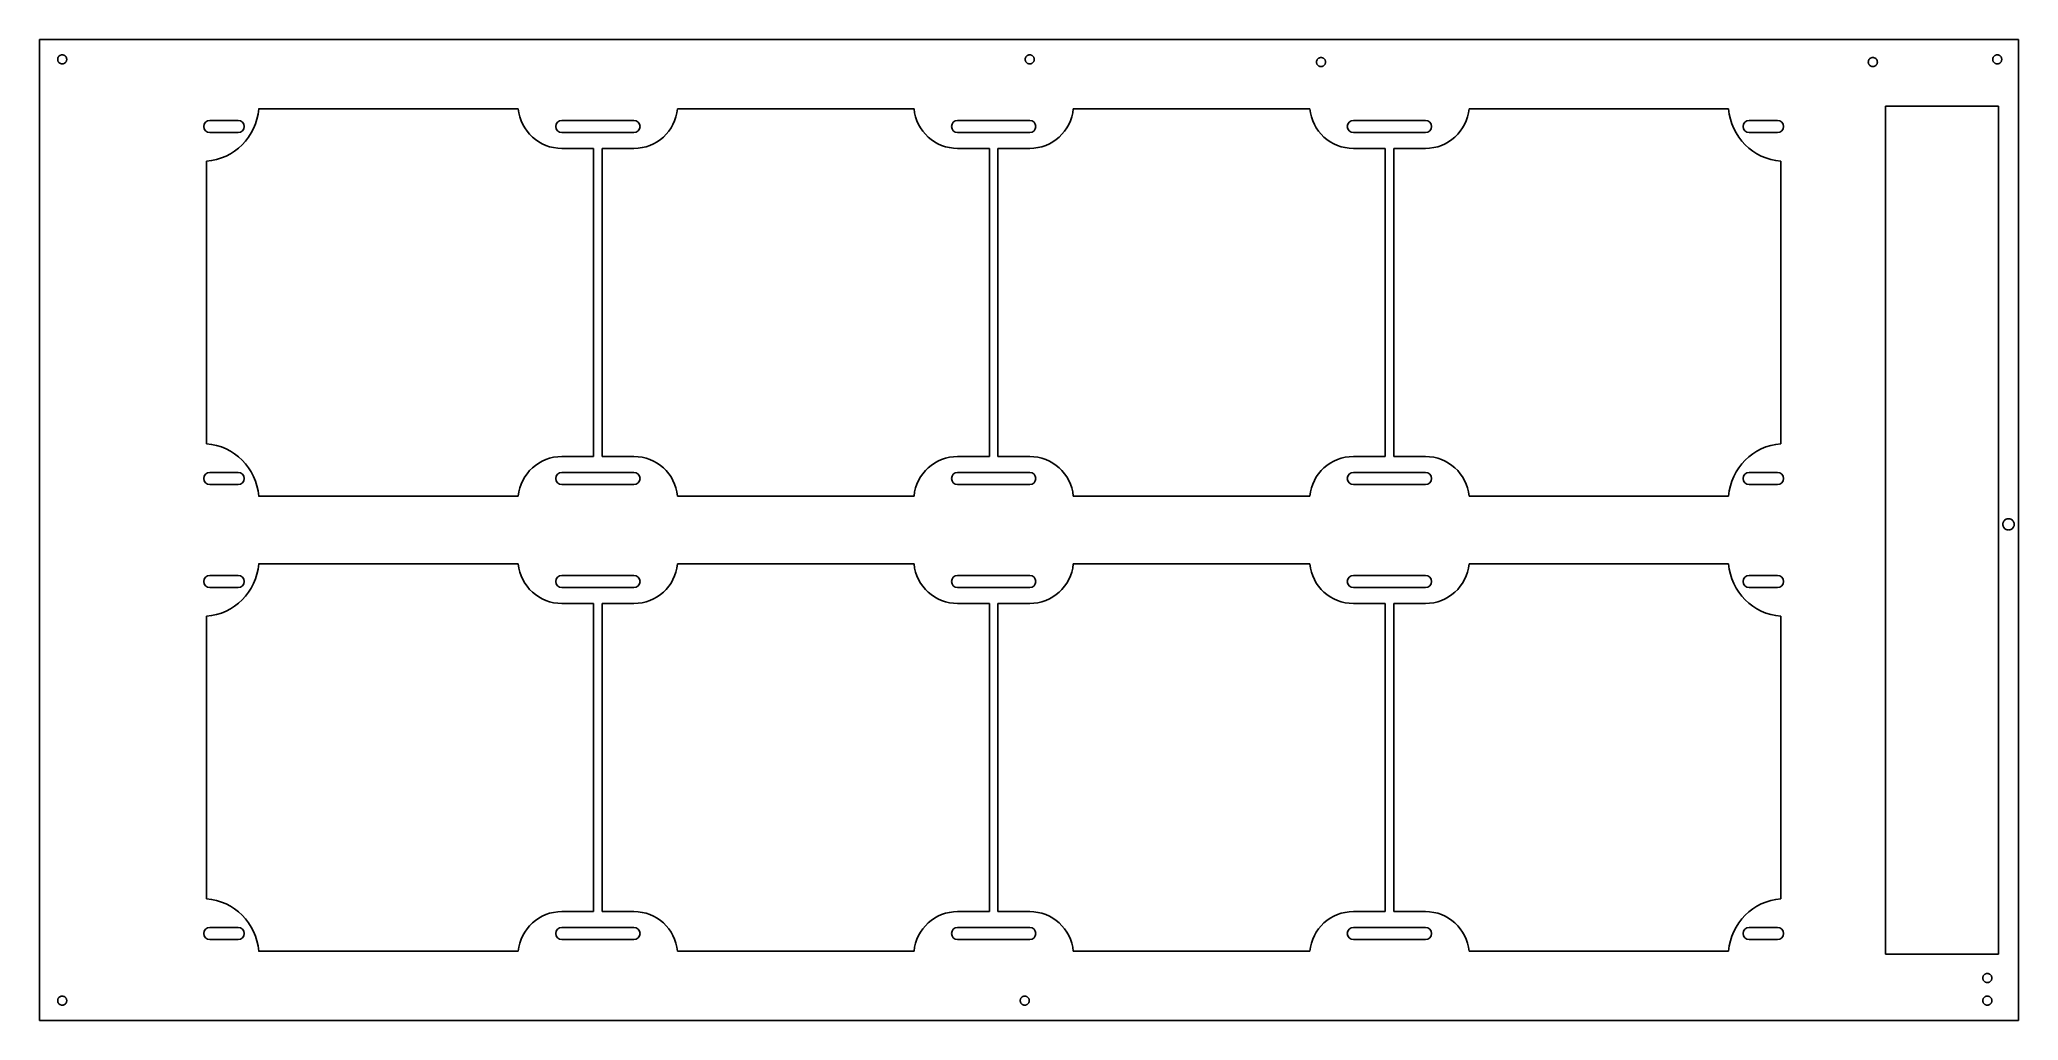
# Model space of a CAD drawing. Header units: millimetres. Extents: x 0 to 700, y 0 to 347.
import ezdxf

# ---------------------------------------------------------------- set-up
doc = ezdxf.new("R2010")
doc.units = ezdxf.units.MM

msp = doc.modelspace()

# ---------------------------------------------------------------- linework, layer by layer
at = {"color": 7, "linetype": 'Continuous', "lineweight": 25}
for p, q in [((700, 347), (0, 347)), ((0, 347), (0, 0)), ((700, 0), (700, 347)), ((169.32, 322.5), (77.5, 322.5)), ((309.32, 322.5), (225.68, 322.5)), ((449.32, 322.5), (365.68, 322.5)), ((597.5, 322.5), (505.68, 322.5)), ((693, 323.5), (653, 323.5)), ((653, 323.5), (653, 23.5)), ((693, 23.5), (693, 323.5)), ((70.25, 318.4), (60.25, 318.4)), ((210.25, 318.4), (184.75, 318.4)), ((350.25, 318.4), (324.75, 318.4)), ((490.25, 318.4), (464.75, 318.4)), ((614.75, 318.4), (604.75, 318.4)), ((60.25, 314.1), (70.25, 314.1)), ((184.75, 314.1), (210.25, 314.1)), ((196, 308.5), (184.75, 308.5)), ((196, 199.5), (196, 308.5)), ((210.25, 308.5), (199, 308.5)), ((199, 308.5), (199, 199.5)), ((324.75, 314.1), (350.25, 314.1)), ((336, 308.5), (324.75, 308.5)), ((336, 199.5), (336, 308.5)), ((350.25, 308.5), (339, 308.5)), ((339, 308.5), (339, 199.5)), ((464.75, 314.1), (490.25, 314.1)), ((476, 308.5), (464.75, 308.5)), ((476, 199.5), (476, 308.5)), ((479, 308.5), (479, 199.5)), ((490.25, 308.5), (479, 308.5)), ((604.75, 314.1), (614.75, 314.1)), ((59, 304), (59, 204)), ((616, 204), (616, 304)), ((184.75, 199.5), (196, 199.5)), ((199, 199.5), (210.25, 199.5)), ((324.75, 199.5), (336, 199.5)), ((339, 199.5), (350.25, 199.5)), ((464.75, 199.5), (476, 199.5)), ((479, 199.5), (490.25, 199.5)), ((70.25, 193.9), (60.25, 193.9)), ((60.25, 189.6), (70.25, 189.6)), ((210.25, 193.9), (184.75, 193.9)), ((184.75, 189.6), (210.25, 189.6)), ((350.25, 193.9), (324.75, 193.9)), ((324.75, 189.6), (350.25, 189.6)), ((490.25, 193.9), (464.75, 193.9)), ((464.75, 189.6), (490.25, 189.6)), ((614.75, 193.9), (604.75, 193.9)), ((604.75, 189.6), (614.75, 189.6)), ((77.5, 185.5), (169.32, 185.5)), ((225.68, 185.5), (309.32, 185.5)), ((365.68, 185.5), (449.32, 185.5)), ((505.68, 185.5), (597.5, 185.5)), ((169.32, 161.5), (77.5, 161.5)), ((309.32, 161.5), (225.68, 161.5)), ((449.32, 161.5), (365.68, 161.5)), ((597.5, 161.5), (505.68, 161.5)), ((70.25, 157.4), (60.25, 157.4)), ((210.25, 157.4), (184.75, 157.4)), ((350.25, 157.4), (324.75, 157.4)), ((490.25, 157.4), (464.75, 157.4)), ((614.75, 157.4), (604.75, 157.4)), ((60.25, 153.1), (70.25, 153.1)), ((184.75, 153.1), (210.25, 153.1)), ((196, 147.5), (184.75, 147.5)), ((196, 38.5), (196, 147.5)), ((210.25, 147.5), (199, 147.5)), ((199, 147.5), (199, 38.5)), ((324.75, 153.1), (350.25, 153.1)), ((336, 147.5), (324.75, 147.5)), ((336, 38.5), (336, 147.5)), ((350.25, 147.5), (339, 147.5)), ((339, 147.5), (339, 38.5)), ((464.75, 153.1), (490.25, 153.1)), ((476, 147.5), (464.75, 147.5)), ((476, 38.5), (476, 147.5)), ((479, 147.5), (479, 38.5)), ((490.25, 147.5), (479, 147.5)), ((604.75, 153.1), (614.75, 153.1)), ((59, 143), (59, 43)), ((616, 43), (616, 143)), ((184.75, 38.5), (196, 38.5)), ((199, 38.5), (210.25, 38.5)), ((324.75, 38.5), (336, 38.5)), ((339, 38.5), (350.25, 38.5)), ((464.75, 38.5), (476, 38.5)), ((479, 38.5), (490.25, 38.5)), ((70.25, 32.9), (60.25, 32.9)), ((60.25, 28.6), (70.25, 28.6)), ((210.25, 32.9), (184.75, 32.9)), ((184.75, 28.6), (210.25, 28.6)), ((350.25, 32.9), (324.75, 32.9)), ((324.75, 28.6), (350.25, 28.6)), ((490.25, 32.9), (464.75, 32.9)), ((464.75, 28.6), (490.25, 28.6)), ((614.75, 32.9), (604.75, 32.9)), ((604.75, 28.6), (614.75, 28.6)), ((77.5, 24.5), (169.32, 24.5)), ((225.68, 24.5), (309.32, 24.5)), ((365.68, 24.5), (449.32, 24.5)), ((505.68, 24.5), (597.5, 24.5)), ((653, 23.5), (693, 23.5)), ((0, 0), (700, 0))]:
    msp.add_line(p, q, dxfattribs=at)
for centre, radius, start, end in [((57.5, 324), 20.06, 274.28915, 355.71085), ((184.75, 324), 15.5, 185.55344, 270), ((210.25, 324), 15.5, 270, 354.44656), ((324.75, 324), 15.5, 185.55344, 270), ((350.25, 324), 15.5, 270, 354.44656), ((464.75, 324), 15.5, 185.55344, 270), ((490.25, 324), 15.5, 270, 354.44656), ((617.5, 324), 20.06, 184.28915, 265.71085), ((60.25, 316.25), 2.15, 90, 270), ((70.25, 316.25), 2.15, 270, 90), ((184.75, 316.25), 2.15, 90, 270), ((210.25, 316.25), 2.15, 270, 90), ((324.75, 316.25), 2.15, 90, 270), ((350.25, 316.25), 2.15, 270, 90), ((464.75, 316.25), 2.15, 90, 270), ((490.25, 316.25), 2.15, 270, 90), ((604.75, 316.25), 2.15, 90, 270), ((614.75, 316.25), 2.15, 270, 90), ((57.5, 184), 20.06, 4.28915, 85.71085), ((617.5, 184), 20.06, 94.28915, 175.71085), ((184.75, 184), 15.5, 90, 174.44656), ((210.25, 184), 15.5, 5.55344, 90), ((324.75, 184), 15.5, 90, 174.44656), ((350.25, 184), 15.5, 5.55344, 90), ((464.75, 184), 15.5, 90, 174.44656), ((490.25, 184), 15.5, 5.55344, 90), ((60.25, 191.75), 2.15, 90, 270), ((70.25, 191.75), 2.15, 270, 90), ((184.75, 191.75), 2.15, 90, 270), ((210.25, 191.75), 2.15, 270, 90), ((324.75, 191.75), 2.15, 90, 270), ((350.25, 191.75), 2.15, 270, 90), ((464.75, 191.75), 2.15, 90, 270), ((490.25, 191.75), 2.15, 270, 90), ((604.75, 191.75), 2.15, 90, 270), ((614.75, 191.75), 2.15, 270, 90), ((57.5, 163), 20.06, 274.28915, 355.71085), ((184.75, 163), 15.5, 185.55344, 270), ((210.25, 163), 15.5, 270, 354.44656), ((324.75, 163), 15.5, 185.55344, 270), ((350.25, 163), 15.5, 270, 354.44656), ((464.75, 163), 15.5, 185.55344, 270), ((490.25, 163), 15.5, 270, 354.44656), ((617.5, 163), 20.06, 184.28915, 265.71085), ((60.25, 155.25), 2.15, 90, 270), ((70.25, 155.25), 2.15, 270, 90), ((184.75, 155.25), 2.15, 90, 270), ((210.25, 155.25), 2.15, 270, 90), ((324.75, 155.25), 2.15, 90, 270), ((350.25, 155.25), 2.15, 270, 90), ((464.75, 155.25), 2.15, 90, 270), ((490.25, 155.25), 2.15, 270, 90), ((604.75, 155.25), 2.15, 90, 270), ((614.75, 155.25), 2.15, 270, 90), ((57.5, 23), 20.06, 4.28915, 85.71085), ((617.5, 23), 20.06, 94.28915, 175.71085), ((184.75, 23), 15.5, 90, 174.44656), ((210.25, 23), 15.5, 5.55344, 90), ((324.75, 23), 15.5, 90, 174.44656), ((350.25, 23), 15.5, 5.55344, 90), ((464.75, 23), 15.5, 90, 174.44656), ((490.25, 23), 15.5, 5.55344, 90), ((60.25, 30.75), 2.15, 90, 270), ((70.25, 30.75), 2.15, 270, 90), ((184.75, 30.75), 2.15, 90, 270), ((210.25, 30.75), 2.15, 270, 90), ((324.75, 30.75), 2.15, 90, 270), ((350.25, 30.75), 2.15, 270, 90), ((464.75, 30.75), 2.15, 90, 270), ((490.25, 30.75), 2.15, 270, 90), ((604.75, 30.75), 2.15, 90, 270), ((614.75, 30.75), 2.15, 270, 90)]:
    msp.add_arc(centre, radius, start, end, dxfattribs=at)
for points, knots in [([(8, 341.6), (7.96, 341.6), (7.88, 341.6), (7.76, 341.58), (7.64, 341.56), (7.52, 341.53), (7.35, 341.47), (7.11, 341.35), (6.86, 341.14), (6.65, 340.88), (6.52, 340.63), (6.45, 340.4), (6.41, 340.2), (6.4, 340.07), (6.4, 340)], [0, 0, 0, 0, 0.048293, 0.096182, 0.143943, 0.191853, 0.240187, 0.370061, 0.50005, 0.629936, 0.759912, 0.840138, 0.919739, 1, 1, 1, 1]), ([(6.4, 340), (6.4, 339.96), (6.4, 339.88), (6.42, 339.76), (6.44, 339.64), (6.47, 339.52), (6.53, 339.35), (6.65, 339.11), (6.86, 338.86), (7.11, 338.65), (7.37, 338.52), (7.6, 338.45), (7.8, 338.41), (7.93, 338.4), (8, 338.4)], [0, 0, 0, 0, 0.048301, 0.096194, 0.143955, 0.191861, 0.240187, 0.370073, 0.50005, 0.629923, 0.759912, 0.840127, 0.919728, 1, 1, 1, 1]), ([(9.6, 340), (9.6, 340.04), (9.6, 340.12), (9.58, 340.24), (9.56, 340.36), (9.53, 340.48), (9.47, 340.65), (9.35, 340.88), (9.14, 341.14), (8.88, 341.35), (8.63, 341.48), (8.4, 341.55), (8.2, 341.59), (8.07, 341.6), (8, 341.6)], [0, 0, 0, 0, 0.048301, 0.096194, 0.143955, 0.191861, 0.240187, 0.370073, 0.50005, 0.629923, 0.759912, 0.840127, 0.919728, 1, 1, 1, 1]), ([(8, 338.4), (8.04, 338.4), (8.12, 338.4), (8.24, 338.42), (8.36, 338.44), (8.48, 338.47), (8.65, 338.53), (8.88, 338.65), (9.14, 338.86), (9.35, 339.11), (9.48, 339.37), (9.55, 339.6), (9.59, 339.8), (9.6, 339.93), (9.6, 340)], [0, 0, 0, 0, 0.0482928, 0.0961822, 0.1439431, 0.191853, 0.2401866, 0.3700608, 0.5000495, 0.6299357, 0.7599124, 0.8401376, 0.9197392, 1, 1, 1, 1]), ([(350.25, 341.6), (350.21, 341.6), (350.13, 341.6), (350.01, 341.58), (349.89, 341.56), (349.77, 341.53), (349.6, 341.47), (349.36, 341.35), (349.11, 341.14), (348.9, 340.88), (348.77, 340.63), (348.7, 340.4), (348.66, 340.2), (348.65, 340.07), (348.65, 340)], [0, 0, 0, 0, 0.048293, 0.096182, 0.143943, 0.191853, 0.240187, 0.370061, 0.50005, 0.629936, 0.759912, 0.840138, 0.919739, 1, 1, 1, 1]), ([(348.65, 340), (348.65, 339.96), (348.65, 339.88), (348.67, 339.76), (348.69, 339.64), (348.72, 339.52), (348.78, 339.35), (348.9, 339.11), (349.11, 338.86), (349.36, 338.65), (349.62, 338.52), (349.85, 338.45), (350.05, 338.41), (350.18, 338.4), (350.25, 338.4)], [0, 0, 0, 0, 0.048301, 0.096194, 0.143955, 0.191861, 0.240187, 0.370073, 0.50005, 0.629923, 0.759912, 0.840127, 0.919728, 1, 1, 1, 1]), ([(351.85, 340), (351.85, 340.04), (351.85, 340.12), (351.83, 340.24), (351.81, 340.36), (351.78, 340.48), (351.72, 340.65), (351.6, 340.88), (351.39, 341.14), (351.13, 341.35), (350.88, 341.48), (350.65, 341.55), (350.45, 341.59), (350.32, 341.6), (350.25, 341.6)], [0, 0, 0, 0, 0.048301, 0.096194, 0.143955, 0.191861, 0.240187, 0.370073, 0.50005, 0.629923, 0.759912, 0.840127, 0.919728, 1, 1, 1, 1]), ([(350.25, 338.4), (350.29, 338.4), (350.37, 338.4), (350.49, 338.42), (350.61, 338.44), (350.73, 338.47), (350.9, 338.53), (351.13, 338.65), (351.39, 338.86), (351.6, 339.11), (351.73, 339.37), (351.8, 339.6), (351.84, 339.8), (351.85, 339.93), (351.85, 340)], [0, 0, 0, 0, 0.048293, 0.096182, 0.143943, 0.191853, 0.240187, 0.370061, 0.50005, 0.629936, 0.759912, 0.840138, 0.919739, 1, 1, 1, 1]), ([(453.3, 340.65), (453.26, 340.65), (453.18, 340.65), (453.06, 340.63), (452.94, 340.61), (452.82, 340.58), (452.65, 340.52), (452.41, 340.4), (452.16, 340.19), (451.95, 339.93), (451.82, 339.68), (451.75, 339.45), (451.71, 339.25), (451.7, 339.12), (451.7, 339.05)], [0, 0, 0, 0, 0.048293, 0.096182, 0.143943, 0.191853, 0.240187, 0.370061, 0.50005, 0.629936, 0.759912, 0.840138, 0.919739, 1, 1, 1, 1]), ([(451.7, 339.05), (451.7, 339.01), (451.7, 338.93), (451.72, 338.81), (451.74, 338.69), (451.77, 338.57), (451.83, 338.4), (451.95, 338.16), (452.16, 337.91), (452.41, 337.7), (452.67, 337.57), (452.9, 337.5), (453.1, 337.46), (453.23, 337.45), (453.3, 337.45)], [0, 0, 0, 0, 0.0483007, 0.0961939, 0.1439549, 0.191861, 0.2401872, 0.3700731, 0.5000496, 0.6299234, 0.7599118, 0.8401267, 0.9197283, 1, 1, 1, 1]), ([(454.9, 339.05), (454.9, 339.09), (454.9, 339.17), (454.88, 339.29), (454.86, 339.41), (454.83, 339.53), (454.77, 339.7), (454.65, 339.93), (454.44, 340.19), (454.18, 340.4), (453.93, 340.53), (453.7, 340.6), (453.5, 340.64), (453.37, 340.65), (453.3, 340.65)], [0, 0, 0, 0, 0.048301, 0.096194, 0.143955, 0.191861, 0.240187, 0.370073, 0.50005, 0.629923, 0.759912, 0.840127, 0.919728, 1, 1, 1, 1]), ([(453.3, 337.45), (453.34, 337.45), (453.42, 337.45), (453.54, 337.47), (453.66, 337.49), (453.78, 337.52), (453.95, 337.58), (454.18, 337.7), (454.44, 337.91), (454.65, 338.16), (454.78, 338.42), (454.85, 338.65), (454.89, 338.85), (454.9, 338.98), (454.9, 339.05)], [0, 0, 0, 0, 0.048293, 0.096182, 0.143943, 0.191853, 0.240187, 0.370061, 0.50005, 0.629936, 0.759912, 0.840138, 0.919739, 1, 1, 1, 1]), ([(648.5, 340.65), (648.46, 340.65), (648.38, 340.65), (648.26, 340.63), (648.14, 340.61), (648.02, 340.58), (647.85, 340.52), (647.61, 340.4), (647.36, 340.19), (647.15, 339.93), (647.02, 339.68), (646.95, 339.45), (646.91, 339.25), (646.9, 339.12), (646.9, 339.05)], [0, 0, 0, 0, 0.048293, 0.096182, 0.143943, 0.191853, 0.240187, 0.370061, 0.50005, 0.629936, 0.759912, 0.840138, 0.919739, 1, 1, 1, 1]), ([(646.9, 339.05), (646.9, 339.01), (646.9, 338.93), (646.92, 338.81), (646.94, 338.69), (646.97, 338.57), (647.03, 338.4), (647.15, 338.16), (647.36, 337.91), (647.61, 337.7), (647.87, 337.57), (648.1, 337.5), (648.3, 337.46), (648.43, 337.45), (648.5, 337.45)], [0, 0, 0, 0, 0.048301, 0.096194, 0.143955, 0.191861, 0.240187, 0.370073, 0.50005, 0.629923, 0.759912, 0.840127, 0.919728, 1, 1, 1, 1]), ([(650.1, 339.05), (650.1, 339.09), (650.1, 339.17), (650.08, 339.29), (650.06, 339.41), (650.03, 339.53), (649.97, 339.7), (649.85, 339.93), (649.64, 340.19), (649.38, 340.4), (649.13, 340.53), (648.9, 340.6), (648.7, 340.64), (648.57, 340.65), (648.5, 340.65)], [0, 0, 0, 0, 0.048301, 0.096194, 0.143955, 0.191861, 0.240187, 0.370073, 0.50005, 0.629923, 0.759912, 0.840127, 0.919728, 1, 1, 1, 1]), ([(648.5, 337.45), (648.54, 337.45), (648.62, 337.45), (648.74, 337.47), (648.86, 337.49), (648.98, 337.52), (649.15, 337.58), (649.38, 337.7), (649.64, 337.91), (649.85, 338.16), (649.98, 338.42), (650.05, 338.65), (650.09, 338.85), (650.1, 338.98), (650.1, 339.05)], [0, 0, 0, 0, 0.048293, 0.096182, 0.143943, 0.191853, 0.240187, 0.370061, 0.50005, 0.629936, 0.759912, 0.840138, 0.919739, 1, 1, 1, 1]), ([(692.5, 341.6), (692.46, 341.6), (692.38, 341.6), (692.26, 341.58), (692.14, 341.56), (692.02, 341.53), (691.85, 341.47), (691.61, 341.35), (691.36, 341.14), (691.15, 340.88), (691.02, 340.63), (690.95, 340.4), (690.91, 340.2), (690.9, 340.07), (690.9, 340)], [0, 0, 0, 0, 0.048293, 0.096182, 0.143943, 0.191853, 0.240187, 0.370061, 0.50005, 0.629936, 0.759912, 0.840138, 0.919739, 1, 1, 1, 1]), ([(690.9, 340), (690.9, 339.96), (690.9, 339.88), (690.92, 339.76), (690.94, 339.64), (690.97, 339.52), (691.03, 339.35), (691.15, 339.11), (691.36, 338.86), (691.61, 338.65), (691.87, 338.52), (692.1, 338.45), (692.3, 338.41), (692.43, 338.4), (692.5, 338.4)], [0, 0, 0, 0, 0.0483007, 0.0961939, 0.1439549, 0.191861, 0.2401872, 0.3700731, 0.5000496, 0.6299234, 0.7599118, 0.8401267, 0.9197283, 1, 1, 1, 1]), ([(694.1, 340), (694.1, 340.04), (694.1, 340.12), (694.08, 340.24), (694.06, 340.36), (694.03, 340.48), (693.97, 340.65), (693.85, 340.88), (693.64, 341.14), (693.38, 341.35), (693.13, 341.48), (692.9, 341.55), (692.7, 341.59), (692.57, 341.6), (692.5, 341.6)], [0, 0, 0, 0, 0.048301, 0.096194, 0.143955, 0.191861, 0.240187, 0.370073, 0.50005, 0.629923, 0.759912, 0.840127, 0.919728, 1, 1, 1, 1]), ([(692.5, 338.4), (692.54, 338.4), (692.62, 338.4), (692.74, 338.42), (692.86, 338.44), (692.98, 338.47), (693.15, 338.53), (693.38, 338.65), (693.64, 338.86), (693.85, 339.11), (693.98, 339.37), (694.05, 339.6), (694.09, 339.8), (694.1, 339.93), (694.1, 340)], [0, 0, 0, 0, 0.0482928, 0.0961822, 0.1439431, 0.191853, 0.2401866, 0.3700608, 0.5000495, 0.6299357, 0.7599124, 0.8401376, 0.9197392, 1, 1, 1, 1]), ([(696.5, 177.5), (696.46, 177.5), (696.37, 177.5), (696.25, 177.49), (696.13, 177.47), (696, 177.44), (695.88, 177.4), (695.68, 177.33), (695.39, 177.18), (695.08, 176.92), (694.82, 176.61), (694.65, 176.29), (694.56, 176), (694.51, 175.75), (694.5, 175.58), (694.5, 175.5)], [0, 0, 0, 0, 0.0402852, 0.0802572, 0.1200745, 0.1598976, 0.1998867, 0.2402001, 0.3700835, 0.5000585, 0.6299514, 0.7599167, 0.8401441, 0.9197443, 1, 1, 1, 1]), ([(694.5, 175.5), (694.5, 175.46), (694.5, 175.37), (694.51, 175.25), (694.53, 175.13), (694.56, 175), (694.6, 174.88), (694.67, 174.68), (694.82, 174.39), (695.08, 174.08), (695.39, 173.82), (695.71, 173.65), (696, 173.56), (696.25, 173.51), (696.42, 173.5), (696.5, 173.5)], [0, 0, 0, 0, 0.0402907, 0.0802659, 0.1200843, 0.1599063, 0.1998922, 0.2402006, 0.3700933, 0.5000585, 0.6299416, 0.7599163, 0.8401353, 0.9197355, 1, 1, 1, 1]), ([(698.5, 175.5), (698.5, 175.54), (698.5, 175.63), (698.49, 175.75), (698.47, 175.87), (698.44, 176), (698.4, 176.12), (698.33, 176.32), (698.18, 176.61), (697.92, 176.92), (697.61, 177.18), (697.29, 177.35), (697, 177.44), (696.75, 177.49), (696.58, 177.5), (696.5, 177.5)], [0, 0, 0, 0, 0.040291, 0.080266, 0.120084, 0.159906, 0.199892, 0.240201, 0.370093, 0.500058, 0.629942, 0.759916, 0.840135, 0.919736, 1, 1, 1, 1]), ([(696.5, 173.5), (696.54, 173.5), (696.63, 173.5), (696.75, 173.51), (696.87, 173.53), (697, 173.56), (697.12, 173.6), (697.32, 173.67), (697.61, 173.82), (697.92, 174.08), (698.18, 174.39), (698.35, 174.71), (698.44, 175), (698.49, 175.25), (698.5, 175.42), (698.5, 175.5)], [0, 0, 0, 0, 0.0402852, 0.0802572, 0.1200745, 0.1598976, 0.1998867, 0.2402001, 0.3700835, 0.5000585, 0.6299514, 0.7599167, 0.8401441, 0.9197443, 1, 1, 1, 1]), ([(689, 16.6), (688.96, 16.6), (688.88, 16.6), (688.76, 16.58), (688.64, 16.56), (688.52, 16.53), (688.35, 16.47), (688.11, 16.35), (687.86, 16.14), (687.65, 15.88), (687.52, 15.63), (687.45, 15.4), (687.41, 15.2), (687.4, 15.07), (687.4, 15)], [0, 0, 0, 0, 0.048293, 0.096182, 0.143943, 0.191853, 0.240187, 0.370061, 0.50005, 0.629936, 0.759912, 0.840138, 0.919739, 1, 1, 1, 1]), ([(687.4, 15), (687.4, 14.96), (687.4, 14.88), (687.42, 14.76), (687.44, 14.64), (687.47, 14.52), (687.53, 14.35), (687.65, 14.11), (687.86, 13.86), (688.11, 13.65), (688.37, 13.52), (688.6, 13.45), (688.8, 13.41), (688.93, 13.4), (689, 13.4)], [0, 0, 0, 0, 0.0483007, 0.0961939, 0.1439549, 0.191861, 0.2401872, 0.3700731, 0.5000496, 0.6299234, 0.7599118, 0.8401267, 0.9197283, 1, 1, 1, 1]), ([(690.6, 15), (690.6, 15.04), (690.6, 15.12), (690.58, 15.24), (690.56, 15.36), (690.53, 15.48), (690.47, 15.65), (690.35, 15.88), (690.14, 16.14), (689.88, 16.35), (689.63, 16.48), (689.4, 16.55), (689.2, 16.59), (689.07, 16.6), (689, 16.6)], [0, 0, 0, 0, 0.048301, 0.096194, 0.143955, 0.191861, 0.240187, 0.370073, 0.50005, 0.629923, 0.759912, 0.840127, 0.919728, 1, 1, 1, 1]), ([(689, 13.4), (689.04, 13.4), (689.12, 13.4), (689.24, 13.42), (689.36, 13.44), (689.48, 13.47), (689.65, 13.53), (689.88, 13.65), (690.14, 13.86), (690.35, 14.11), (690.48, 14.37), (690.55, 14.6), (690.59, 14.8), (690.6, 14.93), (690.6, 15)], [0, 0, 0, 0, 0.048293, 0.096182, 0.143943, 0.191853, 0.240187, 0.370061, 0.50005, 0.629936, 0.759912, 0.840138, 0.919739, 1, 1, 1, 1]), ([(8, 8.6), (7.96, 8.6), (7.88, 8.6), (7.76, 8.58), (7.64, 8.56), (7.52, 8.53), (7.35, 8.47), (7.11, 8.35), (6.86, 8.14), (6.65, 7.88), (6.52, 7.63), (6.45, 7.4), (6.41, 7.2), (6.4, 7.07), (6.4, 7)], [0, 0, 0, 0, 0.048293, 0.096182, 0.143943, 0.191853, 0.240187, 0.370061, 0.50005, 0.629936, 0.759912, 0.840138, 0.919739, 1, 1, 1, 1]), ([(6.4, 7), (6.4, 6.96), (6.4, 6.88), (6.42, 6.76), (6.44, 6.64), (6.47, 6.52), (6.53, 6.35), (6.65, 6.11), (6.86, 5.86), (7.11, 5.65), (7.37, 5.52), (7.6, 5.45), (7.8, 5.41), (7.93, 5.4), (8, 5.4)], [0, 0, 0, 0, 0.048301, 0.096194, 0.143955, 0.191861, 0.240187, 0.370073, 0.50005, 0.629923, 0.759912, 0.840127, 0.919728, 1, 1, 1, 1]), ([(9.6, 7), (9.6, 7.04), (9.6, 7.12), (9.58, 7.24), (9.56, 7.36), (9.53, 7.48), (9.47, 7.65), (9.35, 7.88), (9.14, 8.14), (8.88, 8.35), (8.63, 8.48), (8.4, 8.55), (8.2, 8.59), (8.07, 8.6), (8, 8.6)], [0, 0, 0, 0, 0.048301, 0.096194, 0.143955, 0.191861, 0.240187, 0.370073, 0.50005, 0.629923, 0.759912, 0.840127, 0.919728, 1, 1, 1, 1]), ([(348.5, 8.6), (348.46, 8.6), (348.38, 8.6), (348.26, 8.58), (348.14, 8.56), (348.02, 8.53), (347.85, 8.47), (347.61, 8.35), (347.36, 8.14), (347.15, 7.88), (347.02, 7.63), (346.95, 7.4), (346.91, 7.2), (346.9, 7.07), (346.9, 7)], [0, 0, 0, 0, 0.048293, 0.096182, 0.143943, 0.191853, 0.240187, 0.370061, 0.50005, 0.629936, 0.759912, 0.840138, 0.919739, 1, 1, 1, 1]), ([(346.9, 7), (346.9, 6.96), (346.9, 6.88), (346.92, 6.76), (346.94, 6.64), (346.97, 6.52), (347.03, 6.35), (347.15, 6.11), (347.36, 5.86), (347.61, 5.65), (347.87, 5.52), (348.1, 5.45), (348.3, 5.41), (348.43, 5.4), (348.5, 5.4)], [0, 0, 0, 0, 0.048301, 0.096194, 0.143955, 0.191861, 0.240187, 0.370073, 0.50005, 0.629923, 0.759912, 0.840127, 0.919728, 1, 1, 1, 1]), ([(350.1, 7), (350.1, 7.04), (350.1, 7.12), (350.08, 7.24), (350.06, 7.36), (350.03, 7.48), (349.97, 7.65), (349.85, 7.88), (349.64, 8.14), (349.38, 8.35), (349.13, 8.48), (348.9, 8.55), (348.7, 8.59), (348.57, 8.6), (348.5, 8.6)], [0, 0, 0, 0, 0.048301, 0.096194, 0.143955, 0.191861, 0.240187, 0.370073, 0.50005, 0.629923, 0.759912, 0.840127, 0.919728, 1, 1, 1, 1]), ([(689, 8.6), (688.96, 8.6), (688.88, 8.6), (688.76, 8.58), (688.64, 8.56), (688.52, 8.53), (688.35, 8.47), (688.11, 8.35), (687.86, 8.14), (687.65, 7.88), (687.52, 7.63), (687.45, 7.4), (687.41, 7.2), (687.4, 7.07), (687.4, 7)], [0, 0, 0, 0, 0.048293, 0.096182, 0.143943, 0.191853, 0.240187, 0.370061, 0.50005, 0.629936, 0.759912, 0.840138, 0.919739, 1, 1, 1, 1]), ([(687.4, 7), (687.4, 6.96), (687.4, 6.88), (687.42, 6.76), (687.44, 6.64), (687.47, 6.52), (687.53, 6.35), (687.65, 6.11), (687.86, 5.86), (688.11, 5.65), (688.37, 5.52), (688.6, 5.45), (688.8, 5.41), (688.93, 5.4), (689, 5.4)], [0, 0, 0, 0, 0.048301, 0.096194, 0.143955, 0.191861, 0.240187, 0.370073, 0.50005, 0.629923, 0.759912, 0.840127, 0.919728, 1, 1, 1, 1]), ([(690.6, 7), (690.6, 7.04), (690.6, 7.12), (690.58, 7.24), (690.56, 7.36), (690.53, 7.48), (690.47, 7.65), (690.35, 7.88), (690.14, 8.14), (689.88, 8.35), (689.63, 8.48), (689.4, 8.55), (689.2, 8.59), (689.07, 8.6), (689, 8.6)], [0, 0, 0, 0, 0.0483007, 0.0961939, 0.1439549, 0.191861, 0.2401872, 0.3700731, 0.5000496, 0.6299234, 0.7599118, 0.8401267, 0.9197283, 1, 1, 1, 1]), ([(8, 5.4), (8.04, 5.4), (8.12, 5.4), (8.24, 5.42), (8.36, 5.44), (8.48, 5.47), (8.65, 5.53), (8.88, 5.65), (9.14, 5.86), (9.35, 6.11), (9.48, 6.37), (9.55, 6.6), (9.59, 6.8), (9.6, 6.93), (9.6, 7)], [0, 0, 0, 0, 0.048293, 0.096182, 0.143943, 0.191853, 0.240187, 0.370061, 0.50005, 0.629936, 0.759912, 0.840138, 0.919739, 1, 1, 1, 1]), ([(348.5, 5.4), (348.54, 5.4), (348.62, 5.4), (348.74, 5.42), (348.86, 5.44), (348.98, 5.47), (349.15, 5.53), (349.38, 5.65), (349.64, 5.86), (349.85, 6.11), (349.98, 6.37), (350.05, 6.6), (350.09, 6.8), (350.1, 6.93), (350.1, 7)], [0, 0, 0, 0, 0.048293, 0.096182, 0.143943, 0.191853, 0.240187, 0.370061, 0.50005, 0.629936, 0.759912, 0.840138, 0.919739, 1, 1, 1, 1]), ([(689, 5.4), (689.04, 5.4), (689.12, 5.4), (689.24, 5.42), (689.36, 5.44), (689.48, 5.47), (689.65, 5.53), (689.88, 5.65), (690.14, 5.86), (690.35, 6.11), (690.48, 6.37), (690.55, 6.6), (690.59, 6.8), (690.6, 6.93), (690.6, 7)], [0, 0, 0, 0, 0.048293, 0.096182, 0.143943, 0.191853, 0.240187, 0.370061, 0.50005, 0.629936, 0.759912, 0.840138, 0.919739, 1, 1, 1, 1])]:
    msp.add_open_spline(points, degree=3, knots=knots, dxfattribs=at)

doc.saveas('drawing.dxf')
